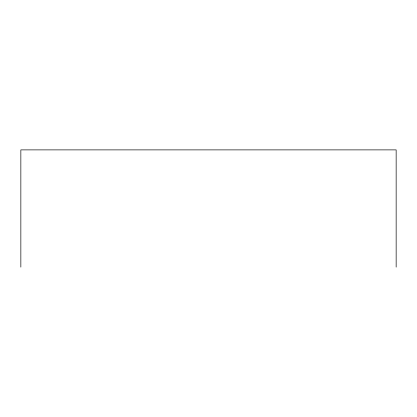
<?xml version="1.0" encoding="UTF-8"?>
<svg xmlns="http://www.w3.org/2000/svg" width="417" height="417" viewBox="0 0 417 417"><rect width="100%" height="100%" fill="white"/><g stroke="black" fill="none" stroke-linecap="round" stroke-linejoin="round"><path stroke-width="0.63" d="M396.15 267.115L396.15 149.885L20.85 149.885L20.85 267.115"/></g></svg>
